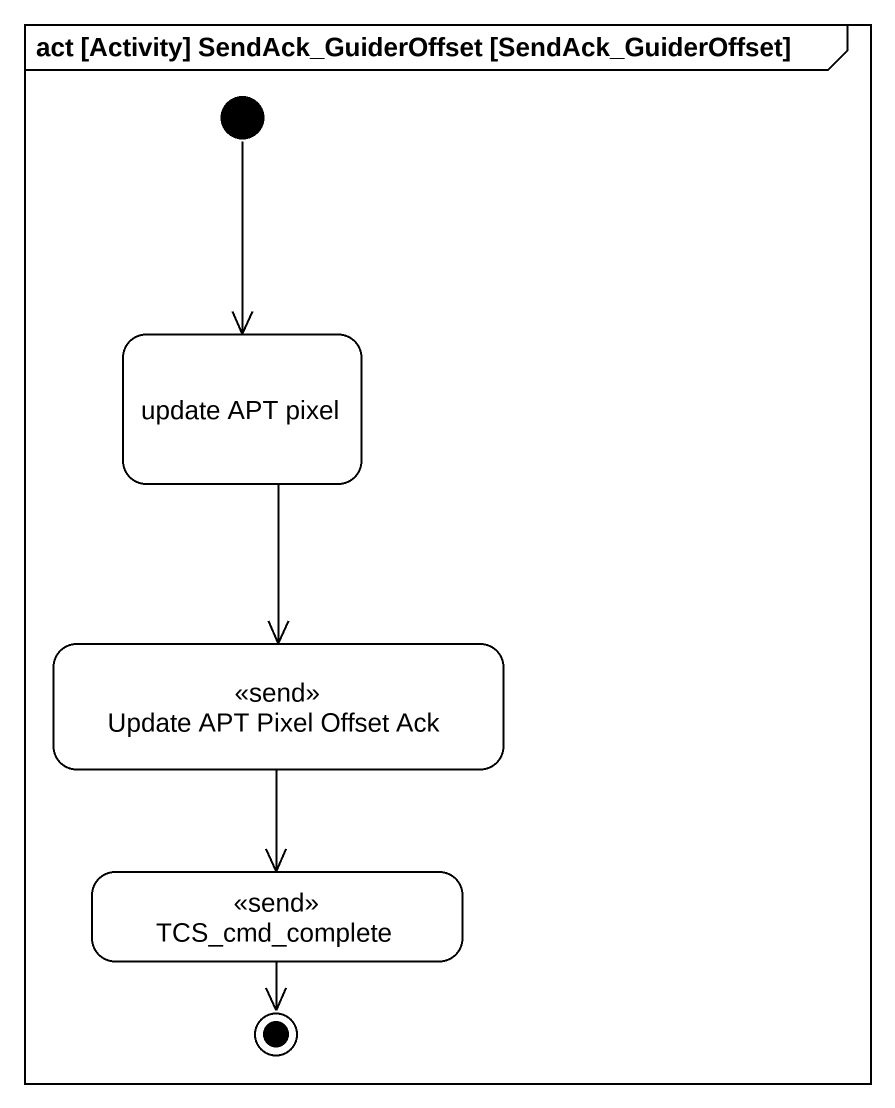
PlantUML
@startuml
mainframe act [Activity] SendAck_GuiderOffset [SendAck_GuiderOffset]
hide empty description
state "update APT pixel" as update_APT_pixel
state "Update APT Pixel Offset Ack" as Update_APT_Pixel_Offset_Ack <<send>>
state TCS_cmd_complete <<send>>
[*] --> update_APT_pixel
update_APT_pixel --> Update_APT_Pixel_Offset_Ack
Update_APT_Pixel_Offset_Ack --> TCS_cmd_complete
TCS_cmd_complete --> [*]
@enduml
